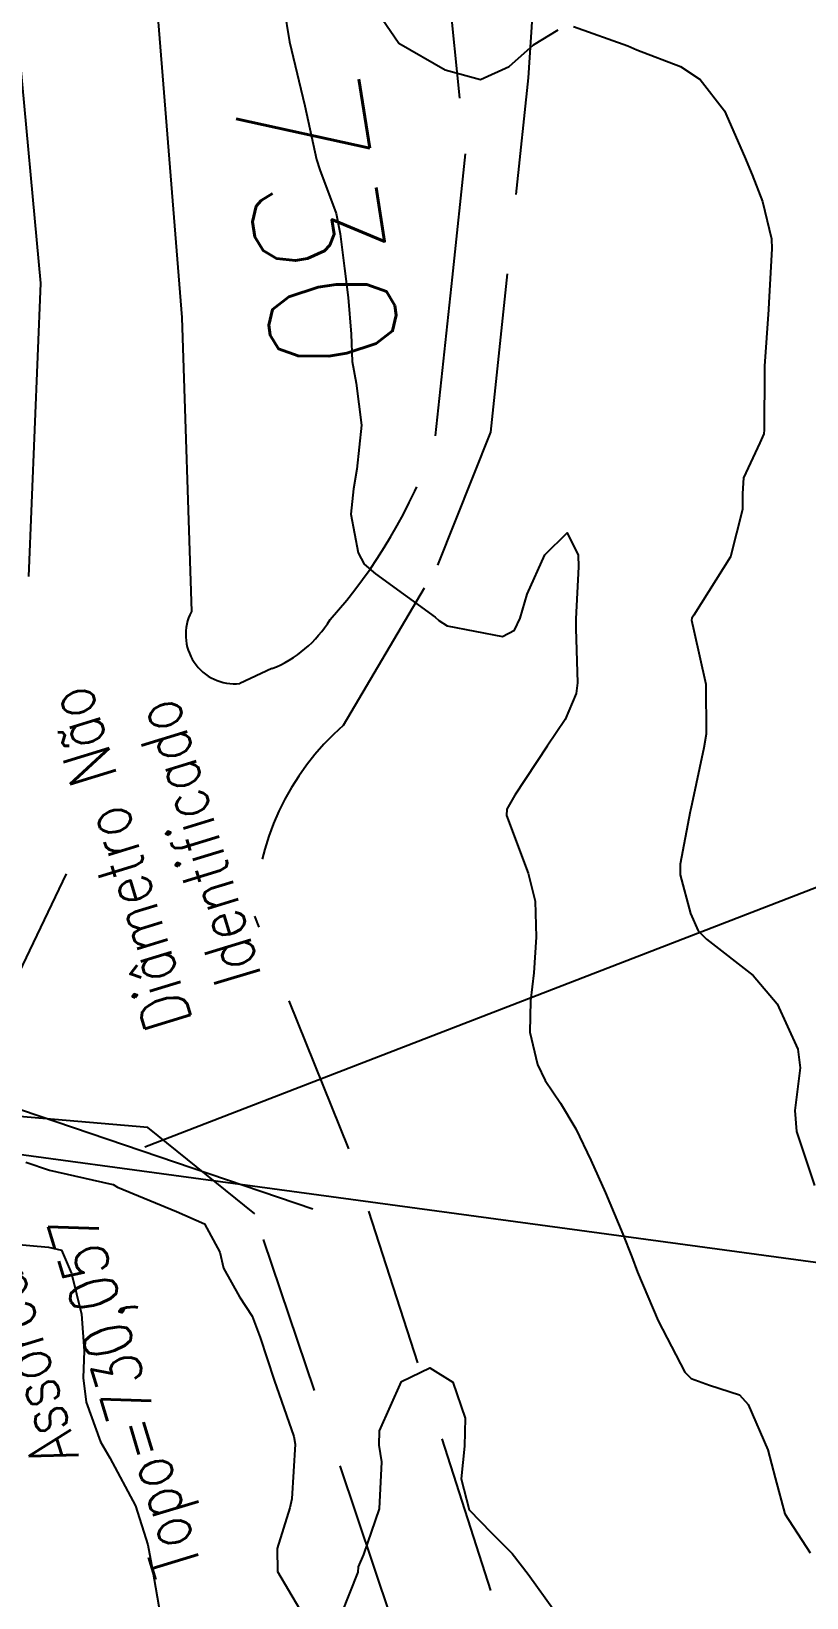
# Model space of a CAD drawing. Header units: metres. Extents: x 298520 to 308411, y 7433745 to 7450750.
# Drawn here: x 298923.81 to 298948.13, y 7450113.59 to 7450162.75 of the extents above; entities that cross this region are included whole.
import ezdxf
from ezdxf.enums import TextEntityAlignment as Align

# ---------------------------------------------------------------- set-up
doc = ezdxf.new("R2010")
doc.units = ezdxf.units.M
doc.header["$LTSCALE"] = 10
for name, pattern in [('CONTINUO', [0]), ('DASHED', [0.75, 0.5, -0.25]), ('TRACEJADO', [8.7, 8, -0.7])]:
    doc.linetypes.add(name, pattern=pattern)
for name, color, linetype in [('Cotas', 45, 'Continuous'), ('Curvas de Nivel 1m', 11, 'Continuous'), ('Curvas de Nivel 5m', 15, 'Continuous'), ('TEXTO', 45, 'Continuous'), ('TUBO', 45, 'Continuous'), ('Vias Primárias', 230, 'Continuous'), ('Vias Secundárias', 230, 'DASHED')]:
    doc.layers.add(name, color=color, linetype=linetype)
doc.styles.add('ROMANS', font='romans', dxfattribs={"height": 0.2})
doc.styles.add('Style-STANDARD', font='STANDARD.shx')

msp = doc.modelspace()

# ---------------------------------------------------------------- linework, layer by layer
at = {"layer": 'Curvas de Nivel 1m', "flags": 128}
for points, elevation in [([(298934.814, 7450163.138), (298935.336, 7450162.375), (298936.795, 7450161.541), (298937.901, 7450161.239), (298938.796, 7450161.651), (298939.563, 7450162.329), (298940.33, 7450162.797)], 729), ([(298940.812, 7450162.899), (298942.52, 7450162.293), (298942.802, 7450162.17), (298944.169, 7450161.642), (298944.793, 7450161.24), (298945.553, 7450160.252), (298946.184, 7450158.823), (298946.419, 7450158.243), (298946.745, 7450157.405), (298947.028, 7450156.237), (298947.039, 7450155.928), (298946.941, 7450154.238), (298946.931, 7450154.016), (298946.81, 7450152.239), (298946.802, 7450152.119), (298946.799, 7450150.239), (298946.782, 7450150.118), (298946.657, 7450149.836), (298946.149, 7450148.736), (298946.115, 7450148.248), (298946.121, 7450147.741), (298945.742, 7450146.253), (298944.594, 7450144.428), (298944.529, 7450144.335), (298944.513, 7450144.271), (298944.588, 7450143.95), (298944.962, 7450142.264), (298944.973, 7450140.69), (298944.908, 7450140.265), (298944.525, 7450138.491), (298944.484, 7450138.31), (298944.474, 7450138.27), (298944.158, 7450136.614), (298944.156, 7450136.273), (298944.481, 7450135.063), (298944.73, 7450134.52), (298944.985, 7450134.262), (298946.456, 7450133.114), (298947.208, 7450132.232), (298947.849, 7450130.805), (298947.92, 7450130.225), (298947.753, 7450128.883), (298947.806, 7450128.226), (298948.378, 7450126.527)], 729), ([(298923.639, 7450127.256), (298924.381, 7450127.009), (298926.272, 7450126.584), (298926.374, 7450126.555), (298926.518, 7450126.479), (298928.365, 7450125.713), (298929.24, 7450125.325), (298929.727, 7450124.439), (298929.842, 7450123.932), (298930.339, 7450123.032), (298930.737, 7450122.426), (298930.987, 7450121.759), (298931.43, 7450120.419), (298932.048, 7450118.649), (298932.085, 7450118.412), (298931.979, 7450116.691), (298931.916, 7450116.413), (298931.521, 7450115.137), (298931.53, 7450114.417), (298932.221, 7450113.246)], 731), ([(298922.583, 7450124.755), (298924.354, 7450124.593), (298924.757, 7450124.496), (298925.072, 7450123.766), (298925.386, 7450122.489), (298925.464, 7450121.34), (298925.439, 7450120.489), (298925.528, 7450119.724), (298925.981, 7450118.485), (298926.275, 7450117.984), (298927.08, 7450116.472), (298927.46, 7450115.249), (298927.61, 7450114.466), (298927.908, 7450112.771)], 732), ([(298933.543, 7450113.073), (298934.058, 7450114.392), (298934.069, 7450114.557), (298934.239, 7450114.953), (298934.731, 7450116.383), (298934.805, 7450117.852), (298934.722, 7450118.383), (298934.731, 7450118.827), (298935.416, 7450120.373), (298936.307, 7450120.803), (298937.031, 7450120.353), (298937.414, 7450119.226), (298937.393, 7450118.349), (298937.292, 7450117.326), (298937.541, 7450116.347), (298938.246, 7450115.63), (298938.892, 7450114.983), (298939.393, 7450114.328), (298940.221, 7450113.176)], 731)]:
    msp.add_lwpolyline(points, dxfattribs=dict(at, elevation=elevation))
at = {"layer": 'Curvas de Nivel 5m', "elevation": 730, "flags": 128}
msp.add_lwpolyline([(298931.732, 7450163.508), (298931.907, 7450162.419), (298932.265, 7450160.938), (298932.391, 7450160.414), (298932.758, 7450158.73), (298932.856, 7450158.408), (298933.368, 7450157.03), (298933.498, 7450156.399), (298933.631, 7450155.305), (298933.749, 7450154.394), (298933.842, 7450153.247), (298933.874, 7450152.392), (298933.999, 7450151.713), (298934.164, 7450150.387), (298934.024, 7450149.008), (298933.913, 7450148.391), (298933.83, 7450147.597), (298934.063, 7450146.388), (298934.254, 7450146.03), (298934.606, 7450145.721), (298936.472, 7450144.361), (298936.591, 7450144.264), (298936.849, 7450144.097), (298938.584, 7450143.761), (298938.968, 7450143.953), (298939.142, 7450144.332), (298939.362, 7450145.09), (298939.913, 7450146.32), (298940.62, 7450147.012), (298940.967, 7450146.306), (298940.975, 7450145.941), (298940.892, 7450144.307), (298940.892, 7450144.004), (298940.942, 7450142.306), (298940.901, 7450141.966), (298940.551, 7450141.153), (298939.993, 7450140.318), (298938.974, 7450138.78), (298938.725, 7450138.337), (298938.714, 7450138.143), (298939.396, 7450136.326), (298939.612, 7450135.451), (298939.644, 7450134.322), (298939.573, 7450133.207), (298939.472, 7450132.325), (298939.451, 7450131.343), (298939.691, 7450130.321), (298939.927, 7450129.827), (298940.411, 7450129.107), (298940.889, 7450128.305), (298941.362, 7450127.327), (298941.824, 7450126.295), (298942.36, 7450125.003), (298942.645, 7450124.287), (298942.826, 7450123.805), (298943.47, 7450122.279), (298944.307, 7450120.665), (298944.509, 7450120.471), (298945.085, 7450120.258), (298946.017, 7450119.961), (298946.297, 7450119.654), (298946.912, 7450118.234), (298947.145, 7450117.356), (298947.448, 7450116.228), (298948.241, 7450114.996)], dxfattribs=at)
at = {"layer": 'TEXTO', "linetype": 'CONTINUO'}
for points in [[(298976.046, 7450146.562, 0), (298927.373, 7450127.736, 0)], [(298922.495, 7450131.282, 0), (298924.915, 7450136.312, 0)], [(298993.984, 7450117.925, 0), (298912.077, 7450129.04, 0)]]:
    msp.add_polyline3d(points, dxfattribs=at)
at = {"layer": 'TUBO', "linetype": 'TRACEJADO', "flags": 128}
msp.add_lwpolyline([(298932.637, 7450125.787), (298923.499, 7450128.897)], dxfattribs=at)
at = {"layer": 'Vias Primárias'}
for points in [[(298923.729, 7450145.641), (298924.113, 7450154.85), (298922.701, 7450170.043), (298919.881, 7450190.731), (298919.046, 7450204.008)], [(298923.893, 7450203.354), (298924.877, 7450188.378), (298927.25, 7450169.86), (298928.534, 7450153.767), (298928.831, 7450144.537)]]:
    msp.add_lwpolyline(points, dxfattribs=at)
at = {"layer": 'Vias Secundárias'}
for points in [[(299041.615, 7450249.95), (299032.93, 7450245.117), (299020.766, 7450237.338), (299009.694, 7450230.052), (298998.096, 7450222.643), (298989.155, 7450216.923), (298976.086, 7450208.073), (298963.64, 7450199.879), (298952.726, 7450192.315), (298944.774, 7450184.944), (298940.943, 7450180.773), (298938.178, 7450176.839), (298936.512, 7450170.712), (298936.732, 7450165.631), (298937.421, 7450158.902), (298937.012, 7450155.03), (298936.447, 7450149.824, -0.099286), (298933.179, 7450144.286, -0.161774), (298931.358, 7450142.749), (298930.353, 7450142.279, -0.599313), (298928.831, 7450144.537)], [(299108.232, 7449667.88), (299103.829, 7449671.782), (299087.497, 7449690.814), (299070.543, 7449715.711), (299057.193, 7449742.403), (299047.331, 7449765.78), (299040.764, 7449785.645), (299032.079, 7449812.888), (299023.777, 7449838.744), (299018.596, 7449859.702), (299010.695, 7449882.835), (299001.548, 7449911.567), (298993.691, 7449937.01), (298986.869, 7449961.814), (298966.532, 7450021.908), (298949.693, 7450078.115), (298933.767, 7450127.684), (298930.822, 7450134.981, -0.212828), (298933.606, 7450140.975)]]:
    msp.add_lwpolyline(points, format="xyb", dxfattribs=at)
for points in [[(298933.606, 7450140.975), (298936.56, 7450145.993), (298938.22, 7450150.167), (298939.407, 7450161.289), (298940.064, 7450171.762), (298940.627, 7450175.087), (298943.595, 7450179.642), (298951.036, 7450187.671), (298958.415, 7450193.362), (298968.67, 7450200.459), (298979.27, 7450207.211), (298989.963, 7450214.37), (299001.314, 7450221.434), (299012.448, 7450229.03), (299022.232, 7450235.317), (299032.892, 7450242.11), (299045.989, 7450249.95)], [(299105.948, 7449665.303), (299101.369, 7449669.361), (299084.759, 7449688.717), (299067.567, 7449713.963), (299054.063, 7449740.963), (299044.105, 7449764.568), (299037.489, 7449784.582), (299028.799, 7449811.839), (299020.462, 7449837.803), (299015.289, 7449858.731), (299007.425, 7449881.756), (298998.262, 7449910.537), (298990.385, 7449936.045), (298983.569, 7449960.827), (298964.116, 7450021.021), (298947.077, 7450077.455), (298930.824, 7450125.634), (298927.461, 7450128.35), (298919.62, 7450129.013), (298899.56, 7450125.266)]]:
    msp.add_lwpolyline(points, dxfattribs=at)

# ---------------------------------------------------------------- texts
at = {"layer": 'Cotas', "style": 'Style-STANDARD'}
msp.add_text('730', height=4, rotation=278.9658, dxfattribs=at).set_placement((298932.769, 7450156.77, 730), align=Align.MIDDLE_CENTER)
at = {"layer": 'TEXTO', "style": 'ROMANS', "width": 0.8}
for s, p in [('Diâmetro Não', (298928.862, 7450131.688)), ('Identificado', (298931.036, 7450133.103)), ('Assoreada', (298925.303, 7450118.028)), ('Topo=730,057', (298929.159, 7450114.551))]:
    msp.add_text(s, height=1.5, rotation=106.9313, dxfattribs=at).set_placement(p)

doc.saveas('drawing.dxf')
